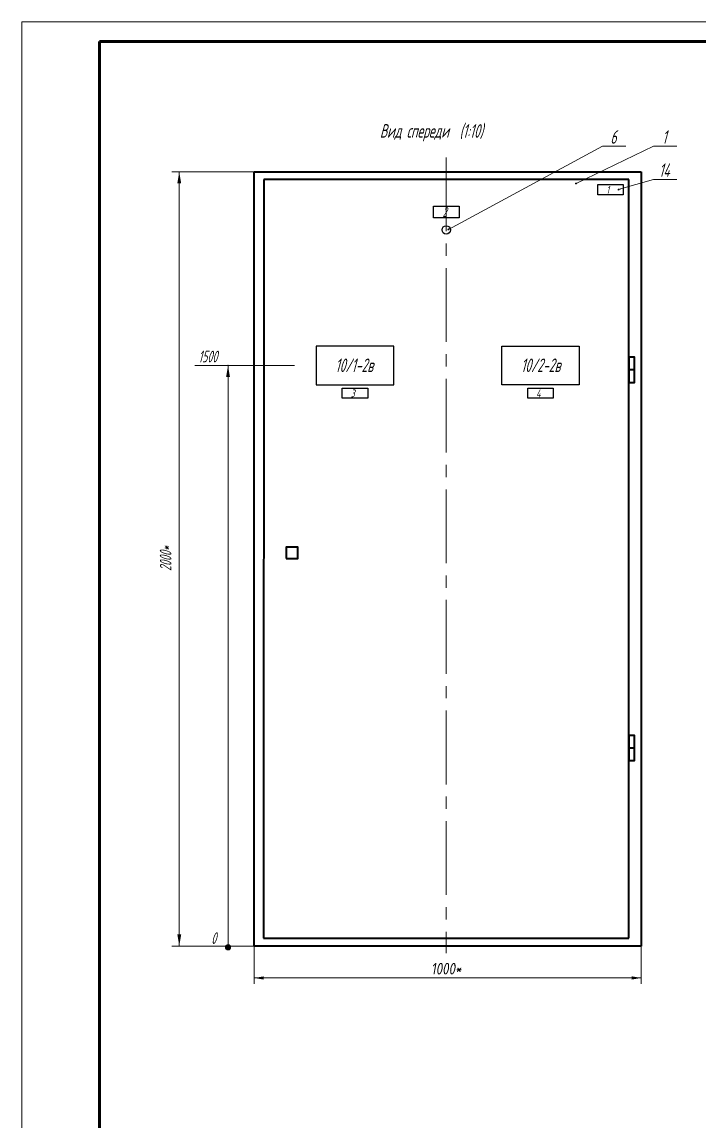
# Model space of a CAD drawing. Header units: millimetres. Extents: x -680 to 9204, y -4430 to 7779.
# Drawn here: x 2384.2 to 2559.3, y -976.4 to -692.3 of the extents above; entities that cross this region are included whole.
import ezdxf
from ezdxf.enums import TextEntityAlignment as Align

# ---------------------------------------------------------------- set-up
doc = ezdxf.new("R2010")
doc.units = ezdxf.units.MM
doc.linetypes.add('CENTRE2', pattern=[28.575, 19.05, -3.175, 3.175, -3.175])
for name, color, linetype, lineweight in [('text', 41, 'Continuous', 20), ('Толст.рамка', 7, 'Continuous', 60), ('Тонк.рамка', 10, 'Continuous', 20), ('Тонкая', 5, 'Continuous', 20)]:
    doc.layers.add(name, color=color, linetype=linetype, lineweight=lineweight)
doc.layers.add('ТЕКСТ', color=2, linetype='Continuous')
doc.styles.add('Simplex', font='simplex.shx', dxfattribs={"width": 0.7, "oblique": 15})
doc.styles.add('ЕСКД', font='eskdw.shx', dxfattribs={"oblique": 10, "height": 3})

# ---------------------------------------------------------------- blocks, each defined once
blk = doc.blocks.new('_Dot')
at = {"color": 0, "linetype": 'ByBlock', "lineweight": -2}
blk.add_line((-0.5, 0), (-1, 0), dxfattribs=at)
at = {"color": 0, "linetype": 'ByBlock', "lineweight": 13, "const_width": 0.5}
blk.add_lwpolyline([(-0.25, 0, 1), (0.25, 0, 1)], format="xyb", close=True, dxfattribs=at)

msp = doc.modelspace()

# ---------------------------------------------------------------- hatches: boundary and pattern name
at = {"layer": 'Тонкая'}
h = msp.add_hatch(color=256, dxfattribs=at)
edge = h.paths.add_edge_path()
edge.add_arc((2437.394, -931.284), 0.667, 180, 540, ccw=False)

# ---------------------------------------------------------------- linework, layer by layer
at = {"lineweight": 40}
for p, q in [((2444.138, -930.971), (2444.138, -730.971)), ((2444.138, -730.971), (2544.138, -730.971)), ((2544.138, -730.971), (2544.138, -930.971)), ((2544.138, -908.912), (2544.138, -908.912)), ((2544.138, -930.971), (2444.138, -930.971))]:
    msp.add_line(p, q, dxfattribs=at)
at = {"lineweight": 40, "ltscale": 0.3}
for p, q in [((2446.612, -732.933), (2446.583, -928.912)), ((2540.905, -732.933), (2446.612, -732.933)), ((2540.905, -928.912), (2540.905, -732.933)), ((2542.362, -782.137), (2540.905, -782.137)), ((2542.362, -879.806), (2540.905, -879.806)), ((2446.583, -928.912), (2540.905, -928.912))]:
    msp.add_line(p, q, dxfattribs=at)
at = {"ltscale": 0.5}
for p, q in [((2490.459, -739.871), (2497.059, -739.871)), ((2490.459, -742.871), (2490.459, -739.871)), ((2497.059, -739.871), (2497.059, -742.871)), ((2497.059, -742.871), (2490.459, -742.871))]:
    msp.add_line(p, q, dxfattribs=at)
at = {"lineweight": 30}
for p, q in [((2460.183, -775.971), (2460.183, -785.971)), ((2480.183, -775.971), (2460.183, -775.971)), ((2480.183, -785.971), (2480.183, -775.971)), ((2508.092, -785.971), (2508.092, -775.971)), ((2508.092, -775.971), (2528.092, -775.971)), ((2528.092, -775.971), (2528.092, -785.971)), ((2460.183, -785.971), (2480.183, -785.971)), ((2528.092, -785.971), (2508.092, -785.971))]:
    msp.add_line(p, q, dxfattribs=at)
at = {"ltscale": 0.5}
for points in [[(2532.888, -734.278), (2539.488, -734.278), (2539.488, -736.878), (2532.888, -736.878)], [(2466.883, -786.876), (2473.483, -786.876), (2473.483, -789.476), (2466.883, -789.476)], [(2514.792, -786.876), (2521.392, -786.876), (2521.392, -789.476), (2514.792, -789.476)]]:
    msp.add_lwpolyline(points, close=True, dxfattribs=at)
at = {"lineweight": 40, "ltscale": 0.3}
for points in [[(2540.905, -785.402), (2542.362, -785.402), (2542.362, -778.872), (2540.905, -778.872)], [(2540.905, -883.07), (2542.362, -883.07), (2542.362, -876.541), (2540.905, -876.541)]]:
    msp.add_lwpolyline(points, close=True, dxfattribs=at)
at = {"lineweight": 40}
msp.add_lwpolyline([(2452.441, -830.881), (2455.441, -830.881), (2455.441, -827.881), (2452.441, -827.881)], close=True, dxfattribs=at)
at = {"ltscale": 0.5}
msp.add_circle((2493.759, -745.971), 1.076, dxfattribs=at)
at = {"layer": 'Толст.рамка'}
for q in [(3220.172, -697.265), (2404.172, -1281.769)]:
    msp.add_line((2404.172, -697.265), q, dxfattribs=at)
at = {"layer": 'Тонк.рамка'}
for p, q in [((2384.172, -692.265), (3225.172, -692.265)), ((2384.172, -1286.265), (2384.172, -692.265))]:
    msp.add_line(p, q, dxfattribs=at)
at = {"layer": 'Тонкая', "linetype": 'CENTRE2'}
msp.add_line((2493.759, -727.27), (2493.759, -932.767), dxfattribs=at)
at = {"layer": 'Тонкая'}
for p, q in [((2422.901, -730.971), (2444.138, -730.971)), ((2424.795, -730.971), (2424.795, -930.971)), ((2454.539, -780.971), (2428.821, -780.971)), ((2437.393, -780.971), (2437.393, -931.284)), ((2422.901, -930.971), (2444.138, -930.971)), ((2444.138, -930.971), (2444.138, -940.703)), ((2544.138, -930.971), (2544.138, -940.703)), ((2444.138, -939.203), (2544.138, -939.203))]:
    msp.add_line(p, q, dxfattribs=at)
for points in [[(2494.305, -745.836), (2534.153, -724.381), (2540.153, -724.381)], [(2527.275, -733.993), (2547.313, -724.381), (2553.313, -724.381)], [(2538.19, -735.57), (2547.313, -732.954), (2553.313, -732.954)]]:
    msp.add_lwpolyline(points, dxfattribs=at)
msp.add_circle((2437.394, -931.284), 0.667, dxfattribs=at)
for p in [(2424.795, -730.971), (2437.393, -780.971)]:
    msp.add_point(p, dxfattribs=at)
for points in [[(2424.295, -733.971), (2425.295, -733.971), (2424.795, -730.971)], [(2436.893, -783.971), (2437.893, -783.971), (2437.393, -780.971)], [(2424.295, -927.971), (2425.295, -927.971), (2424.795, -930.971)], [(2446.638, -938.786), (2446.638, -939.619), (2444.138, -939.203)], [(2541.638, -938.786), (2541.638, -939.619), (2544.138, -939.203)]]:
    msp.add_solid(points, dxfattribs=at)

# ---------------------------------------------------------------- block references
at = {"layer": 'Тонкая', "xscale": 0.5, "yscale": 0.5, "zscale": 0.5}
for p, rotation in [((2527.275, -733.993), 205.6247687717737), ((2538.26, -735.55), 196.0017718065852), ((2494.305, -745.836), 205.6247687717737)]:
    msp.add_blockref('_Dot', p, dxfattribs=dict(at, rotation=rotation))

# ---------------------------------------------------------------- texts
at = {"layer": 'text', "style": 'Simplex', "oblique": 15, "width": 0.6}
for s, height, p in [('Вид спереди  (1:10)', 3.5, (2476.612, -722.15)), ('1', 2, (2535.082, -736.595)), ('3', 2, (2469.077, -789.193)), ('4', 2, (2516.986, -789.193))]:
    msp.add_text(s, height=height, dxfattribs=at).set_placement(p)
for s, height, p in [('6', 3.5, (2536.933, -723.711)), ('1', 3.5, (2550.093, -723.711)), ('14', 3.5, (2550.093, -732.284)), ('2', 2.5, (2493.344, -742.61)), ('1500', 3, (2432.181, -780.173))]:
    msp.add_text(s, height=height, dxfattribs=at).set_placement(p, align=Align.CENTER)
msp.add_text('2000*', height=3, rotation=90, dxfattribs=at).set_placement((2422.774, -830.885), align=Align.CENTER)
msp.add_text('0', height=3, dxfattribs=at).set_placement((2433.697, -928.917), align=Align.MIDDLE_CENTER)
at = {"layer": 'text', "insert": (2493.759, -936.805), "char_height": 3, "attachment_point": 5, "style": 'ЕСКД'}
msp.add_mtext('1000*', dxfattribs=at)
at = {"layer": 'ТЕКСТ', "style": 'Simplex', "oblique": 15, "width": 0.6}
for s, p in [('10/1-2в', (2469.989, -782.683)), ('10/2-2в', (2518.15, -782.683))]:
    msp.add_text(s, height=3.5, dxfattribs=at).set_placement(p, align=Align.CENTER)

doc.saveas('drawing.dxf')
